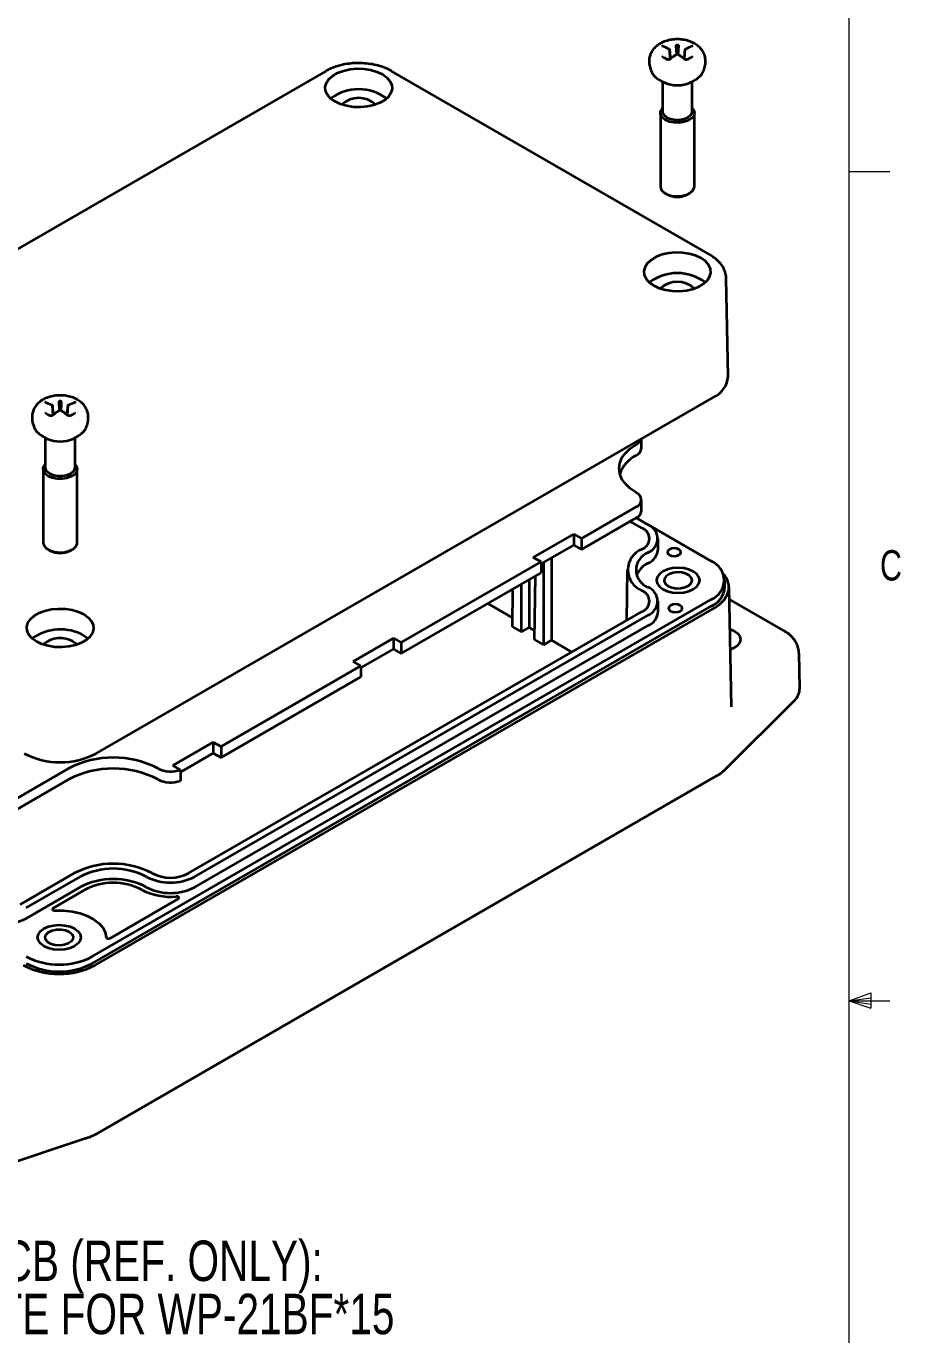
# Model space of a CAD drawing. Header units: inches. Extents: x 0.4 to 16.6, y 0.2 to 10.8.
# Drawn here: x 13.834 to 16.536, y 4.48 to 8.524 of the extents above; entities that cross this region are included whole.
import ezdxf

# ---------------------------------------------------------------- set-up
doc = ezdxf.new("R2010")
doc.units = ezdxf.units.IN
doc.header["$MEASUREMENT"] = 0
doc.layers.add('SLD-0', color=7, linetype='Continuous')
doc.styles.add('SLDTEXTSTYLE1', font='TXT', dxfattribs={"width": 0.75})

# ---------------------------------------------------------------- blocks, each defined once
blk = doc.blocks.new('SW_NOTE_7')
at = {"layer": 'SLD-0', "color": 0, "char_height": 0.125, "attachment_point": 1, "style": 'SLDTEXTSTYLE1'}
for s, insert in [('WP-21BF*15-PCB (REF. ONLY):', (0.0211, 0.0914)), ('PCB TEMPLATE FOR WP-21BF*15', (0.068, -0.073))]:
    blk.add_mtext(s, dxfattribs=dict(at, insert=insert))

msp = doc.modelspace()

# ---------------------------------------------------------------- linework, layer by layer
at = {"color": 7, "linetype": 'Continuous', "lineweight": 18}
for p, q in [((16.3763, 0.3921), (16.3763, 10.6421)), ((16.3763, 8.0753), (16.5013, 8.0753)), ((16.3763, 5.5128), (16.4434, 5.5368)), ((16.3763, 5.5128), (16.4434, 5.5218)), ((16.3763, 5.5128), (16.5013, 5.5128)), ((16.3763, 5.5128), (16.4434, 5.4902)), ((16.3763, 5.5128), (16.4434, 5.5025)), ((16.4434, 5.5368), (16.4434, 5.4902))]:
    msp.add_line(p, q, dxfattribs=at)
at = {"color": 7, "linetype": 'Continuous', "lineweight": 35}
for p, q in [((15.8212, 8.4533), (15.8207, 8.4536)), ((15.8407, 8.4631), (15.8425, 8.4378)), ((15.8697, 8.4536), (15.8692, 8.4533)), ((15.8216, 8.4468), (15.8234, 8.4238)), ((15.8417, 8.4375), (15.8412, 8.4372)), ((15.8492, 8.4372), (15.8487, 8.4375)), ((15.8688, 8.452), (15.8668, 8.4239)), ((14.7595, 8.3857), (12.8532, 7.2851)), ((15.9466, 7.8174), (14.9623, 8.3857)), ((15.7993, 8.3528), (15.7993, 8.2614)), ((15.8911, 8.2614), (15.8911, 8.3528)), ((15.7927, 8.256), (15.7927, 8.0289)), ((15.8977, 8.0289), (15.8977, 8.256)), ((15.8081, 8.0074), (15.8127, 8.0048)), ((15.8777, 8.0048), (15.8823, 8.0074)), ((16.0019, 7.4423), (15.9964, 7.7447)), ((13.9343, 7.3625), (13.9362, 7.3373)), ((14.0496, 6.2769), (15.956, 7.3774)), ((13.9149, 7.3528), (13.9144, 7.3531)), ((13.9152, 7.3463), (13.917, 7.3233)), ((13.9354, 7.337), (13.9349, 7.3367)), ((13.9428, 7.3367), (13.9423, 7.337)), ((13.9625, 7.3515), (13.9605, 7.3234)), ((13.9633, 7.3531), (13.9628, 7.3528)), ((13.8929, 7.2523), (13.8929, 7.1609)), ((13.9848, 7.1609), (13.9848, 7.2523)), ((15.7344, 7.2201), (15.7344, 7.2495)), ((13.8864, 7.1555), (13.8864, 6.9283)), ((13.9913, 6.9283), (13.9913, 7.1555)), ((15.5491, 6.941), (15.7185, 7.0387)), ((15.7344, 7.0269), (15.7344, 7.0609)), ((15.5491, 6.907), (15.7185, 7.0047)), ((15.7547, 6.9837), (15.7183, 7.0047)), ((15.7363, 6.9731), (15.7, 6.994)), ((15.9496, 6.8709), (15.7608, 6.9799)), ((15.4003, 6.8828), (15.5251, 6.9549)), ((15.4244, 6.8627), (15.5251, 6.9209)), ((15.5251, 6.9549), (15.5491, 6.941)), ((15.5251, 6.9549), (15.5251, 6.9209)), ((15.5251, 6.9209), (15.5491, 6.907)), ((15.5491, 6.941), (15.5491, 6.907)), ((15.7859, 6.9089), (15.7855, 6.9411)), ((13.9017, 6.9069), (13.9064, 6.9042)), ((13.9713, 6.9042), (13.976, 6.9069)), ((15.4244, 6.869), (15.4003, 6.8828)), ((15.4564, 6.8812), (15.4564, 6.6265)), ((14.9924, 6.6196), (15.4244, 6.869)), ((14.9924, 6.5856), (15.4244, 6.8349)), ((15.4244, 6.869), (15.4244, 6.8349)), ((15.4324, 6.6126), (15.4324, 6.8673)), ((15.6902, 6.8446), (15.6885, 6.6875)), ((15.3635, 6.6524), (15.3635, 6.7998)), ((15.3876, 6.8137), (15.3876, 6.6662)), ((15.4044, 6.6288), (15.4074, 6.8251)), ((15.9919, 6.7905), (15.9919, 6.8119)), ((15.3356, 6.6685), (15.3373, 6.7847)), ((16.0129, 6.4209), (16.005, 6.7916)), ((14.038, 5.6495), (15.9496, 6.753)), ((14.038, 5.628), (15.9496, 6.7316)), ((14.0473, 5.6227), (15.9589, 6.7262)), ((14.3357, 5.9065), (15.7363, 6.7151)), ((15.2599, 6.74), (15.336, 6.696)), ((15.7859, 6.7157), (15.7855, 6.7478)), ((16.1752, 6.6555), (16.0058, 6.7533)), ((14.3541, 5.8959), (15.7547, 6.7045)), ((14.0119, 6.6416), (14.0253, 6.6321)), ((14.3543, 5.8636), (15.7549, 6.6722)), ((14.8436, 6.5614), (14.9684, 6.6335)), ((14.9684, 6.6335), (14.9924, 6.6196)), ((14.9684, 6.6335), (14.9684, 6.5995)), ((15.3356, 6.6685), (15.3635, 6.6524)), ((15.3635, 6.6524), (15.3876, 6.6662)), ((15.3876, 6.6662), (15.4048, 6.6563)), ((14.8676, 6.5413), (14.9684, 6.5995)), ((14.9684, 6.5995), (14.9924, 6.5856)), ((14.9924, 6.6196), (14.9924, 6.5856)), ((15.4324, 6.6126), (15.4044, 6.6288)), ((15.4324, 6.6126), (15.4564, 6.6265)), ((15.4564, 6.6265), (15.5196, 6.59)), ((14.8676, 6.5476), (14.8436, 6.5614)), ((16.2234, 6.4786), (16.2211, 6.5863)), ((14.4357, 6.2982), (14.8676, 6.5476)), ((14.4357, 6.2642), (14.8676, 6.5135)), ((14.8676, 6.5476), (14.8676, 6.5135)), ((15.9934, 6.2274), (16.2058, 6.4398)), ((14.2869, 6.2401), (14.4116, 6.3121)), ((14.4116, 6.3121), (14.4357, 6.2982)), ((14.4116, 6.3121), (14.4116, 6.2781)), ((14.3103, 6.2195), (14.4116, 6.2781)), ((14.4116, 6.2781), (14.4357, 6.2642)), ((14.4357, 6.2982), (14.4357, 6.2642)), ((13.7974, 6.1339), (13.9643, 6.2302)), ((14.3103, 6.2265), (14.2869, 6.2401)), ((13.7974, 6.0998), (13.9643, 6.1962)), ((14.055, 5.1038), (15.9666, 6.2073)), ((14.3103, 6.2265), (14.3103, 6.1925)), ((13.8153, 5.8102), (13.9821, 5.9065)), ((13.8336, 5.7996), (14.0005, 5.8959)), ((13.8339, 5.7673), (14.0007, 5.8636)), ((14.0147, 5.8555), (13.9172, 5.7992)), ((14.0938, 5.7064), (14.3033, 5.8273)), ((14.0201, 5.0883), (13.6523, 4.9657))]:
    msp.add_line(p, q, dxfattribs=at)
at = {"color": 7, "linetype": 'Continuous', "lineweight": 35, "flags": 128}
for points in [[(15.8004, 8.4292), (15.8002, 8.4295), (15.8, 8.4297)], [(15.89, 8.4292), (15.8902, 8.4295), (15.8905, 8.4297)], [(14.7878, 8.2913), (14.7743, 8.301), (14.7644, 8.3121), (14.7589, 8.3242), (14.7577, 8.3366), (14.7611, 8.3489), (14.7688, 8.3606), (14.7806, 8.371), (14.7959, 8.3799), (14.814, 8.3866), (14.8342, 8.3911), (14.8555, 8.3931), (14.8771, 8.3924), (14.8979, 8.3892), (14.9172, 8.3835), (14.934, 8.3757), (14.9476, 8.366), (14.9574, 8.3549), (14.963, 8.3428), (14.9641, 8.3304), (14.9607, 8.3181), (14.953, 8.3064), (14.9412, 8.296), (14.9259, 8.2871), (14.9078, 8.2803), (14.8877, 8.2759), (14.8663, 8.2739), (14.8448, 8.2746), (14.8239, 8.2778), (14.8046, 8.2835), (14.7878, 8.2913)], [(15.8081, 8.2346), (15.7988, 8.2419), (15.7936, 8.2504), (15.793, 8.2594), (15.7971, 8.2681), (15.7993, 8.2707)], [(15.7993, 8.2614), (15.7998, 8.2572), (15.8043, 8.2494), (15.8127, 8.2426), (15.8244, 8.2378), (15.838, 8.2352), (15.8524, 8.2352), (15.8661, 8.2378), (15.8777, 8.2426), (15.8861, 8.2494), (15.8906, 8.2572), (15.8911, 8.2614)], [(15.8911, 8.2707), (15.8948, 8.266), (15.8977, 8.2572), (15.8959, 8.2482), (15.8897, 8.2399), (15.8794, 8.2331), (15.8662, 8.2283), (15.8511, 8.2259), (15.8354, 8.2263), (15.8207, 8.2292), (15.8081, 8.2346)], [(15.7927, 8.0289), (15.7928, 8.0277), (15.7957, 8.0188), (15.803, 8.0109), (15.814, 8.0045), (15.8279, 8.0003), (15.8432, 7.9986), (15.8588, 7.9996), (15.8731, 8.0032), (15.885, 8.0091), (15.8933, 8.0167), (15.8974, 8.0255), (15.8977, 8.0289)], [(15.7721, 7.7231), (15.7889, 7.7152), (15.8082, 7.7096), (15.829, 7.7064), (15.8506, 7.7057), (15.872, 7.7077), (15.8921, 7.7121), (15.9102, 7.7189), (15.9255, 7.7277), (15.9373, 7.7382), (15.945, 7.7498), (15.9484, 7.7622), (15.9473, 7.7746), (15.9417, 7.7867), (15.9319, 7.7978), (15.9183, 7.8075), (15.9015, 7.8153), (15.8822, 7.821), (15.8614, 7.8242), (15.8398, 7.8248), (15.8185, 7.8229), (15.7983, 7.8184), (15.7802, 7.8116), (15.7649, 7.8028), (15.7531, 7.7924), (15.7454, 7.7807), (15.742, 7.7684), (15.7431, 7.7559), (15.7487, 7.7439), (15.7585, 7.7328), (15.7721, 7.7231)], [(13.8941, 7.3287), (13.8938, 7.329), (13.8936, 7.3291)], [(13.9836, 7.3287), (13.9839, 7.329), (13.9841, 7.3292)], [(15.7185, 7.083), (15.6999, 7.0956), (15.6849, 7.1097), (15.674, 7.1249), (15.6673, 7.141), (15.665, 7.1575), (15.6673, 7.174), (15.674, 7.19), (15.6849, 7.2053), (15.6999, 7.2194), (15.7185, 7.232)], [(13.9017, 7.1341), (13.8924, 7.1414), (13.8873, 7.1499), (13.8867, 7.1589), (13.8907, 7.1676), (13.8929, 7.1702)], [(13.8929, 7.1609), (13.8935, 7.1567), (13.8979, 7.1488), (13.9064, 7.1421), (13.918, 7.1372), (13.9317, 7.1347), (13.946, 7.1347), (13.9597, 7.1372), (13.9713, 7.1421), (13.9798, 7.1488), (13.9842, 7.1567), (13.9848, 7.1609)], [(13.9848, 7.1702), (13.9884, 7.1655), (13.9913, 7.1566), (13.9896, 7.1477), (13.9833, 7.1394), (13.9731, 7.1325), (13.9598, 7.1277), (13.9447, 7.1254), (13.9291, 7.1257), (13.9143, 7.1287), (13.9017, 7.1341)], [(13.8864, 6.9283), (13.8864, 6.9272), (13.8893, 6.9183), (13.8966, 6.9103), (13.9077, 6.904), (13.9215, 6.8997), (13.9369, 6.8981), (13.9524, 6.8991), (13.9668, 6.9027), (13.9786, 6.9086), (13.987, 6.9162), (13.991, 6.9249), (13.9913, 6.9283)], [(15.8205, 6.8902), (15.8273, 6.8876), (15.8353, 6.8867), (15.8434, 6.8876), (15.8502, 6.8902), (15.8547, 6.8942), (15.8563, 6.8988), (15.8547, 6.9034), (15.8502, 6.9074), (15.8434, 6.91), (15.8353, 6.9109), (15.8273, 6.91), (15.8205, 6.9074), (15.8159, 6.9034), (15.8143, 6.8988), (15.8159, 6.8942), (15.8205, 6.8902)], [(15.8004, 6.7847), (15.8142, 6.7786), (15.8302, 6.7748), (15.8475, 6.7734), (15.8648, 6.7748), (15.8808, 6.7786), (15.8946, 6.7847), (15.9052, 6.7927), (15.9119, 6.802), (15.9142, 6.8119), (15.9119, 6.8219), (15.9052, 6.8312), (15.8946, 6.8391), (15.8808, 6.8453), (15.8648, 6.8491), (15.8475, 6.8504), (15.8302, 6.8491), (15.8142, 6.8453), (15.8004, 6.8391), (15.7898, 6.8312), (15.7831, 6.8219), (15.7808, 6.8119), (15.7831, 6.802), (15.7898, 6.7927), (15.8004, 6.7847)], [(15.8004, 6.7847), (15.8142, 6.7786), (15.8302, 6.7748), (15.8475, 6.7734), (15.8648, 6.7748), (15.8808, 6.7786), (15.8946, 6.7847), (15.9052, 6.7927), (15.9119, 6.802), (15.9142, 6.8119), (15.9119, 6.8219), (15.9052, 6.8312), (15.8946, 6.8391), (15.8808, 6.8453), (15.8648, 6.8491), (15.8475, 6.8504), (15.8302, 6.8491), (15.8142, 6.8453), (15.8004, 6.8391), (15.7898, 6.8312), (15.7831, 6.8219), (15.7808, 6.8119), (15.7831, 6.802), (15.7898, 6.7927), (15.8004, 6.7847)], [(15.8169, 6.7942), (15.8285, 6.7895), (15.8421, 6.7871), (15.8564, 6.7875), (15.8697, 6.7904), (15.8805, 6.7958), (15.8878, 6.8028), (15.8908, 6.8109), (15.889, 6.8191), (15.8827, 6.8265), (15.8727, 6.8323), (15.8599, 6.8359), (15.8457, 6.8369), (15.8318, 6.8352), (15.8195, 6.831), (15.8103, 6.8247), (15.8051, 6.8171), (15.8045, 6.8088), (15.8086, 6.8009), (15.8169, 6.7942)], [(15.9589, 6.7262), (15.9765, 6.7384), (15.9902, 6.7521), (15.9996, 6.767), (16.0044, 6.7826), (16.0044, 6.7984), (15.9996, 6.814), (15.9902, 6.8289), (15.9876, 6.832)], [(14.0119, 6.7069), (14.0255, 6.6972), (14.0353, 6.6861), (14.0409, 6.6741), (14.042, 6.6616), (14.0387, 6.6493), (14.0309, 6.6377), (14.0192, 6.6272), (14.0039, 6.6184), (13.9858, 6.6116), (13.9656, 6.6071), (13.9443, 6.6052), (13.9227, 6.6058), (13.9018, 6.6091), (13.8826, 6.6147), (13.8658, 6.6226), (13.8522, 6.6323), (13.8424, 6.6434), (13.8368, 6.6554), (13.8357, 6.6679), (13.839, 6.6802), (13.8468, 6.6918), (13.8585, 6.7023), (13.8738, 6.7111), (13.8919, 6.7179), (13.9121, 6.7224), (13.9334, 6.7243), (13.955, 6.7237), (13.9759, 6.7204), (13.9951, 6.7148), (14.0119, 6.7069)], [(15.8244, 6.7171), (15.8312, 6.7145), (15.8392, 6.7135), (15.8473, 6.7145), (15.8541, 6.7171), (15.8586, 6.721), (15.8602, 6.7257), (15.8586, 6.7303), (15.8541, 6.7342), (15.8473, 6.7369), (15.8392, 6.7378), (15.8312, 6.7369), (15.8244, 6.7342), (15.8198, 6.7303), (15.8182, 6.7257), (15.8198, 6.721), (15.8244, 6.7171)], [(16.0078, 6.6613), (16.0081, 6.6612), (16.0217, 6.6552)], [(16.0217, 6.6552), (16.032, 6.6474), (16.0383, 6.6382), (16.04, 6.6284), (16.0371, 6.6187), (16.0298, 6.6098), (16.0186, 6.6024), (16.0091, 6.5984)], [(13.9794, 6.6228), (13.9892, 6.6153), (13.991, 6.6132)], [(14.3033, 5.8273), (14.3047, 5.8284), (14.3055, 5.8298), (14.3055, 5.8312), (14.3048, 5.8325), (14.3034, 5.8337), (14.3014, 5.8345), (14.2991, 5.835), (14.2967, 5.835)], [(13.9172, 5.7992), (13.9158, 5.7981), (13.915, 5.7968), (13.915, 5.7954), (13.9156, 5.7941), (13.917, 5.793), (13.9188, 5.7921), (13.9211, 5.7916), (13.9234, 5.7915)], [(13.9234, 5.7915), (13.9498, 5.7914), (13.9757, 5.7886), (14.0003, 5.7831), (14.0227, 5.7751), (14.0422, 5.7649), (14.0582, 5.7528), (14.0702, 5.7392), (14.0776, 5.7247), (14.0804, 5.7095)], [(13.983, 5.7356), (13.9936, 5.7276), (14.0003, 5.7183), (14.0026, 5.7084), (14.0003, 5.6984), (13.9936, 5.6891), (13.983, 5.6812), (13.9692, 5.6751), (13.9532, 5.6712), (13.9359, 5.6699), (13.9186, 5.6712), (13.9026, 5.6751), (13.8888, 5.6812), (13.8782, 5.6891), (13.8715, 5.6984), (13.8692, 5.7084), (13.8715, 5.7183), (13.8782, 5.7276), (13.8888, 5.7356), (13.9026, 5.7417), (13.9186, 5.7456), (13.9359, 5.7469), (13.9532, 5.7456), (13.9692, 5.7417), (13.983, 5.7356)], [(13.983, 5.7356), (13.9936, 5.7276), (14.0003, 5.7183), (14.0026, 5.7084), (14.0003, 5.6984), (13.9936, 5.6891), (13.983, 5.6812), (13.9692, 5.6751), (13.9532, 5.6712), (13.9359, 5.6699), (13.9186, 5.6712), (13.9026, 5.6751), (13.8888, 5.6812), (13.8782, 5.6891), (13.8715, 5.6984), (13.8692, 5.7084), (13.8715, 5.7183), (13.8782, 5.7276), (13.8888, 5.7356), (13.9026, 5.7417), (13.9186, 5.7456), (13.9359, 5.7469), (13.9532, 5.7456), (13.9692, 5.7417), (13.983, 5.7356)], [(13.9665, 5.7261), (13.9748, 5.7194), (13.9789, 5.7115), (13.9783, 5.7033), (13.9731, 5.6956), (13.9639, 5.6893), (13.9516, 5.6851), (13.9377, 5.6834), (13.9235, 5.6844), (13.9107, 5.688), (13.9007, 5.6939), (13.8944, 5.7012), (13.8926, 5.7094), (13.8956, 5.7175), (13.9029, 5.7245), (13.9137, 5.7299), (13.927, 5.7329), (13.9413, 5.7332), (13.9549, 5.7308), (13.9665, 5.7261)], [(14.0804, 5.7095), (14.0808, 5.7082), (14.0818, 5.707), (14.0833, 5.706), (14.0853, 5.7054), (14.0875, 5.7051), (14.0898, 5.7051), (14.092, 5.7056), (14.0938, 5.7064)]]:
    msp.add_lwpolyline(points, dxfattribs=at)
at = {"color": 7, "linetype": 'Continuous', "lineweight": 35}
for centre, radius, start, end in [((15.7988, 8.4612), 0.00196, 74.8688, 127.9358), ((15.82, 8.4521), 0.00168, 65.686, 125.6182), ((15.829, 8.4521), 0.0081, 178.0813, 181.9187), ((15.8452, 8.4241), 0.0421, 89.3605, 90.6395), ((15.8614, 8.4521), 0.0081, 358.0813, 1.9187), ((15.8704, 8.4521), 0.00168, 54.3818, 114.314), ((15.8916, 8.4612), 0.00196, 52.0615, 105.1927), ((15.8207, 8.4206), 0.00164, 45.9461, 114.3544), ((15.8419, 8.4357), 0.00168, 54.3818, 114.314), ((15.8452, 8.4802), 0.0421, 269.3605, 270.6395), ((15.8485, 8.4357), 0.00168, 65.686, 125.6182), ((15.8697, 8.4206), 0.00166, 66.4242, 133.8918), ((15.8452, 8.4439), 0.102, 223.7021, 316.3214), ((14.8609, 8.1835), 0.1458, 53.6128, 126.3872), ((14.8609, 8.2269), 0.0758, 46.5719, 133.4281), ((15.8452, 8.0651), 0.0685, 241.7128, 298.2872), ((15.8452, 7.6153), 0.1458, 53.6128, 126.3872), ((15.8452, 7.6585), 0.076, 46.6881, 133.3119), ((15.9257, 7.4475), 0.0764, 293.3786, 356.1031), ((13.8925, 7.3607), 0.00196, 74.8688, 127.9358), ((13.9388, 7.3235), 0.0421, 89.3605, 90.6395), ((13.9852, 7.3607), 0.00196, 52.0615, 105.1927), ((13.9137, 7.3516), 0.00168, 65.686, 125.6182), ((13.9143, 7.3201), 0.00164, 45.9461, 114.3544), ((13.9226, 7.3516), 0.0081, 178.0813, 181.9187), ((13.9356, 7.3352), 0.00168, 54.3818, 114.314), ((13.9388, 7.3797), 0.0421, 269.3605, 270.6395), ((13.9421, 7.3352), 0.00168, 65.686, 125.6182), ((13.9634, 7.3201), 0.00166, 66.4242, 133.8918), ((13.9551, 7.3516), 0.0081, 358.0813, 1.9187), ((13.964, 7.3516), 0.00168, 54.3818, 114.314), ((13.9388, 7.3434), 0.102, 223.7021, 316.3214), ((15.7057, 7.2585), 0.0295, 295.5973, 341.2732), ((15.7072, 7.2228), 0.0273, 294.3747, 354.3052), ((15.7645, 7.1056), 0.1032, 116.5155, 160.2603), ((15.7101, 7.0609), 0.0237, 290.7834, 69.2166), ((15.7072, 7.0296), 0.0273, 294.3747, 354.3052), ((15.724, 6.9407), 0.0347, 290.7834, 69.2166), ((15.7383, 6.9407), 0.046, 290.7834, 69.2166), ((13.9388, 6.9646), 0.0685, 241.7128, 298.2872), ((15.7613, 6.8441), 0.0689, 111.3126, 248.6874), ((15.775, 6.8441), 0.0573, 110.7834, 249.2166), ((15.7354, 6.912), 0.0506, 292.6866, 356.4676), ((15.7897, 6.7971), 0.0766, 116.9967, 156.617), ((15.9266, 6.8119), 0.0633, 291.3126, 68.6874), ((15.724, 6.7475), 0.0347, 290.7834, 69.2166), ((15.7383, 6.7475), 0.046, 290.7834, 69.2166), ((15.9214, 6.7964), 0.0707, 293.4621, 355.2177), ((15.7354, 6.7188), 0.0506, 292.6866, 356.4676), ((13.9398, 6.5093), 0.1507, 61.3872, 125.4423), ((13.9398, 6.5526), 0.0806, 60.6276, 131.1977), ((16.1707, 6.4791), 0.0527, 311.7853, 359.5008), ((13.9388, 6.4895), 0.2398, 242.4805, 297.5195), ((14.1028, 5.9655), 0.2988, 62.391, 117.609), ((14.1028, 5.9314), 0.2988, 62.391, 117.609), ((14.2798, 6.3057), 0.0848, 242.9172, 291.0182), ((14.2798, 6.2717), 0.0848, 242.9172, 291.0182), ((15.9032, 6.3195), 0.1289, 299.4867, 314.4242), ((14.1028, 5.675), 0.2611, 62.4805, 117.5195), ((14.1028, 5.6996), 0.2213, 62.4805, 117.5195), ((14.2796, 6.0149), 0.122, 242.6097, 297.3903), ((14.1028, 5.6678), 0.2208, 62.4805, 117.5195), ((14.1028, 5.6856), 0.1914, 62.6097, 117.3903), ((14.2796, 6.0397), 0.1619, 242.6097, 297.3903), ((14.2781, 6.0221), 0.188, 242.3515, 275.6827), ((14.2796, 6.0079), 0.1625, 242.6097, 297.3903), ((13.7591, 5.9115), 0.1625, 242.6097, 297.3903), ((13.9359, 5.8364), 0.241, 242.4805, 297.5195), ((13.9359, 5.8454), 0.2209, 242.4805, 297.5195), ((13.9359, 5.8239), 0.2209, 242.4805, 297.5195), ((13.961, 5.269), 0.1901, 288.1325, 299.6512)]:
    msp.add_arc(centre, radius, start, end, dxfattribs=at)
for points, knots in [([(15.8986, 8.4706), (15.8954, 8.4723), (15.8873, 8.4766), (15.8725, 8.4812), (15.8545, 8.484), (15.8359, 8.484), (15.8175, 8.4812), (15.8004, 8.4755), (15.7858, 8.4674), (15.7741, 8.4573), (15.7653, 8.4455), (15.76, 8.4325), (15.7577, 8.4225), (15.7583, 8.4173), (15.7584, 8.4167)], [0, 0, 0, 0, 0.060909, 0.158322, 0.256639, 0.355471, 0.455769, 0.558887, 0.65364, 0.74297, 0.827344, 0.908935, 0.989475, 1, 1, 1, 1]), ([(15.8191, 8.4535), (15.8126, 8.4568), (15.8053, 8.4605), (15.7984, 8.4626), (15.7976, 8.4628)], [0, 0, 0, 0, 0.895097, 1, 1, 1, 1]), ([(15.7993, 8.4631), (15.7993, 8.4632), (15.7991, 8.4632), (15.7991, 8.4632), (15.7991, 8.4632)], [0, 0, 0, 0, 0.196044, 1, 1, 1, 1]), ([(15.8216, 8.452), (15.8215, 8.4523), (15.8215, 8.4528), (15.8213, 8.4532), (15.8212, 8.4534), (15.821, 8.4533), (15.8209, 8.4528), (15.8209, 8.4525), (15.8209, 8.4524)], [0, 0, 0, 0, 0.158671, 0.317217, 0.479382, 0.661765, 0.936687, 1, 1, 1, 1]), ([(15.8447, 8.4662), (15.8442, 8.4661), (15.8432, 8.466), (15.8419, 8.4654), (15.8411, 8.4647), (15.8407, 8.4638), (15.8407, 8.4633), (15.8407, 8.4631)], [0, 0, 0, 0, 0.284639, 0.502156, 0.683938, 0.866579, 1, 1, 1, 1]), ([(15.8497, 8.4631), (15.8497, 8.4633), (15.8497, 8.4639), (15.8493, 8.4647), (15.8486, 8.4653), (15.8475, 8.4659), (15.8465, 8.4661), (15.8458, 8.4662), (15.8457, 8.4662)], [0, 0, 0, 0, 0.158671, 0.317217, 0.479382, 0.661765, 0.936687, 1, 1, 1, 1]), ([(15.8479, 8.4378), (15.8481, 8.4403), (15.8487, 8.4487), (15.8493, 8.4571), (15.8497, 8.4631)], [0, 0, 0, 0, 0.297648, 1, 1, 1, 1]), ([(15.8695, 8.4524), (15.8695, 8.4527), (15.8694, 8.4532), (15.8692, 8.4534), (15.8691, 8.4532), (15.8689, 8.4527), (15.8689, 8.4522), (15.8688, 8.452)], [0, 0, 0, 0, 0.284639, 0.502156, 0.683938, 0.866579, 1, 1, 1, 1]), ([(15.8928, 8.4628), (15.8921, 8.4626), (15.8851, 8.4605), (15.8778, 8.4568), (15.8714, 8.4535)], [0, 0, 0, 0, 0.104903, 1, 1, 1, 1]), ([(15.8913, 8.4632), (15.8913, 8.4632), (15.8913, 8.4632), (15.8911, 8.4632), (15.8911, 8.4631)], [0, 0, 0, 0, 0.581449, 1, 1, 1, 1]), ([(15.9317, 8.4173), (15.9318, 8.4203), (15.9319, 8.428), (15.9279, 8.4398), (15.9208, 8.452), (15.911, 8.4625), (15.9028, 8.4679), (15.8986, 8.4706)], [0, 0, 0, 0, 0.132493, 0.348026, 0.558483, 0.772627, 1, 1, 1, 1]), ([(15.7587, 8.417), (15.7586, 8.4142), (15.7583, 8.4057), (15.7619, 8.3923), (15.7666, 8.3803), (15.7709, 8.3746), (15.772, 8.3733)], [0, 0, 0, 0, 0.180587, 0.543886, 0.888835, 1, 1, 1, 1]), ([(15.8, 8.4297), (15.7999, 8.4297), (15.7997, 8.4298), (15.7997, 8.4298), (15.7998, 8.4298)], [0, 0, 0, 0, 0.332118, 1, 1, 1, 1]), ([(15.82, 8.4222), (15.8199, 8.4221), (15.8196, 8.4218), (15.8187, 8.4213), (15.8174, 8.4209), (15.8161, 8.4208), (15.8151, 8.421), (15.8147, 8.4212), (15.8145, 8.4213)], [0, 0, 0, 0, 0.075817, 0.268011, 0.464373, 0.656655, 0.838072, 1, 1, 1, 1]), ([(15.8199, 8.421), (15.8206, 8.4216), (15.8273, 8.4274), (15.8343, 8.4318), (15.8405, 8.4357)], [0, 0, 0, 0, 0.104555, 1, 1, 1, 1]), ([(15.821, 8.4513), (15.821, 8.4511), (15.821, 8.4507), (15.8212, 8.4497), (15.8214, 8.4485), (15.8215, 8.4475), (15.8215, 8.447), (15.8216, 8.4468)], [0, 0, 0, 0, 0.182538, 0.431101, 0.638827, 0.847536, 1, 1, 1, 1]), ([(15.8236, 8.4239), (15.8233, 8.4274), (15.8226, 8.4368), (15.822, 8.4461), (15.8216, 8.452)], [0, 0, 0, 0, 0.36817, 1, 1, 1, 1]), ([(15.8429, 8.437), (15.8366, 8.433), (15.8295, 8.4284), (15.8226, 8.4224), (15.8218, 8.4218)], [0, 0, 0, 0, 0.895097, 1, 1, 1, 1]), ([(15.8417, 8.4375), (15.8418, 8.4375), (15.842, 8.4377), (15.8429, 8.438), (15.8439, 8.4381), (15.8446, 8.4381), (15.8447, 8.4381)], [0, 0, 0, 0, 0.047227, 0.381004, 0.884132, 1, 1, 1, 1]), ([(15.8457, 8.4381), (15.8462, 8.4381), (15.8472, 8.438), (15.8483, 8.4378), (15.8486, 8.4375), (15.8487, 8.4375)], [0, 0, 0, 0, 0.521538, 0.92009, 1, 1, 1, 1]), ([(15.8686, 8.4218), (15.8679, 8.4224), (15.8609, 8.4284), (15.8539, 8.433), (15.8475, 8.437)], [0, 0, 0, 0, 0.104903, 1, 1, 1, 1]), ([(15.8499, 8.4357), (15.8561, 8.4318), (15.8631, 8.4274), (15.8699, 8.4216), (15.8706, 8.421)], [0, 0, 0, 0, 0.895445, 1, 1, 1, 1]), ([(15.867, 8.4238), (15.8672, 8.426), (15.8679, 8.4337), (15.8684, 8.4414), (15.8688, 8.4468)], [0, 0, 0, 0, 0.293555, 1, 1, 1, 1]), ([(15.8688, 8.4468), (15.8689, 8.4471), (15.8689, 8.4476), (15.8691, 8.4485), (15.8692, 8.4495), (15.8694, 8.4506), (15.8695, 8.4514), (15.8695, 8.4518), (15.8695, 8.4519)], [0, 0, 0, 0, 0.158671, 0.317217, 0.479382, 0.661765, 0.936687, 1, 1, 1, 1]), ([(15.8759, 8.4213), (15.8759, 8.4213), (15.8757, 8.4211), (15.8749, 8.4209), (15.8738, 8.4208), (15.8726, 8.421), (15.8714, 8.4214), (15.8706, 8.4219), (15.8704, 8.4221), (15.8704, 8.4222)], [0, 0, 0, 0, 0.073351, 0.236753, 0.412966, 0.595748, 0.785842, 0.982254, 1, 1, 1, 1]), ([(15.8906, 8.4298), (15.8907, 8.4298), (15.8907, 8.4298), (15.8905, 8.4297), (15.8904, 8.4297)], [0, 0, 0, 0, 0.6892343, 1, 1, 1, 1]), ([(15.9185, 8.3734), (15.9194, 8.3746), (15.9237, 8.38), (15.9283, 8.3917), (15.9321, 8.4054), (15.9318, 8.414), (15.9317, 8.4171)], [0, 0, 0, 0, 0.09523, 0.447298, 0.800668, 1, 1, 1, 1]), ([(14.9623, 8.3857), (14.9589, 8.3875), (14.9493, 8.3928), (14.9316, 8.3997), (14.9092, 8.4058), (14.8855, 8.4094), (14.8613, 8.4107), (14.8371, 8.4095), (14.8134, 8.4059), (14.7909, 8.4), (14.7729, 8.393), (14.7631, 8.3876), (14.7595, 8.3857)], [0, 0, 0, 0, 0.059813, 0.16994, 0.279708, 0.389067, 0.498134, 0.607187, 0.716509, 0.8264, 0.937214, 1, 1, 1, 1]), ([(15.9961, 7.745), (15.9962, 7.7461), (15.9966, 7.7526), (15.9936, 7.7644), (15.9872, 7.7795), (15.9771, 7.7935), (15.9638, 7.8065), (15.9525, 7.8137), (15.9466, 7.8174)], [0, 0, 0, 0, 0.037016, 0.221543, 0.405292, 0.593363, 0.789194, 1, 1, 1, 1]), ([(13.9922, 7.3701), (13.9891, 7.3717), (13.9809, 7.3761), (13.9661, 7.3807), (13.9482, 7.3835), (13.9296, 7.3835), (13.9111, 7.3807), (13.8941, 7.375), (13.8794, 7.3669), (13.8677, 7.3568), (13.8589, 7.345), (13.8536, 7.3319), (13.8514, 7.322), (13.852, 7.3168), (13.8521, 7.3162)], [0, 0, 0, 0, 0.060909, 0.158322, 0.256639, 0.355471, 0.455769, 0.558887, 0.65364, 0.74297, 0.827344, 0.908935, 0.989475, 1, 1, 1, 1]), ([(13.9127, 7.3529), (13.9062, 7.3563), (13.899, 7.36), (13.892, 7.3621), (13.8913, 7.3623)], [0, 0, 0, 0, 0.895097, 1, 1, 1, 1]), ([(13.893, 7.3626), (13.8929, 7.3626), (13.8927, 7.3627), (13.8927, 7.3627), (13.8927, 7.3627)], [0, 0, 0, 0, 0.196044, 1, 1, 1, 1]), ([(13.9384, 7.3656), (13.9378, 7.3656), (13.9368, 7.3655), (13.9356, 7.3649), (13.9348, 7.3641), (13.9343, 7.3633), (13.9343, 7.3628), (13.9343, 7.3625)], [0, 0, 0, 0, 0.284639, 0.502156, 0.683938, 0.866579, 1, 1, 1, 1]), ([(13.9434, 7.3625), (13.9434, 7.3628), (13.9433, 7.3634), (13.9429, 7.3641), (13.9422, 7.3648), (13.9411, 7.3654), (13.9401, 7.3656), (13.9394, 7.3656), (13.9393, 7.3656)], [0, 0, 0, 0, 0.158671, 0.317217, 0.479382, 0.661765, 0.936687, 1, 1, 1, 1]), ([(13.9415, 7.3373), (13.9417, 7.3398), (13.9424, 7.3482), (13.943, 7.3566), (13.9434, 7.3625)], [0, 0, 0, 0, 0.297648, 1, 1, 1, 1]), ([(13.9864, 7.3623), (13.9857, 7.3621), (13.9787, 7.36), (13.9715, 7.3563), (13.965, 7.3529)], [0, 0, 0, 0, 0.104903, 1, 1, 1, 1]), ([(13.9849, 7.3627), (13.985, 7.3627), (13.985, 7.3627), (13.9848, 7.3626), (13.9847, 7.3626)], [0, 0, 0, 0, 0.581449, 1, 1, 1, 1]), ([(14.0254, 7.3168), (14.0254, 7.3198), (14.0255, 7.3274), (14.0215, 7.3393), (14.0144, 7.3514), (14.0047, 7.362), (13.9964, 7.3673), (13.9922, 7.3701)], [0, 0, 0, 0, 0.132493, 0.348026, 0.558483, 0.772627, 1, 1, 1, 1]), ([(13.8936, 7.3292), (13.8936, 7.3292), (13.8934, 7.3293), (13.8934, 7.3293), (13.8934, 7.3293)], [0, 0, 0, 0, 0.332118, 1, 1, 1, 1]), ([(13.9136, 7.3216), (13.9135, 7.3216), (13.9132, 7.3213), (13.9123, 7.3208), (13.9111, 7.3204), (13.9098, 7.3203), (13.9087, 7.3205), (13.9083, 7.3207), (13.9081, 7.3208)], [0, 0, 0, 0, 0.075817, 0.268011, 0.464373, 0.656655, 0.838072, 1, 1, 1, 1]), ([(13.9135, 7.3205), (13.9142, 7.3211), (13.921, 7.3269), (13.9279, 7.3312), (13.9342, 7.3352)], [0, 0, 0, 0, 0.104555, 1, 1, 1, 1]), ([(13.9152, 7.3515), (13.9152, 7.3518), (13.9151, 7.3523), (13.915, 7.3527), (13.9148, 7.3529), (13.9147, 7.3528), (13.9146, 7.3523), (13.9146, 7.352), (13.9145, 7.3519)], [0, 0, 0, 0, 0.158671, 0.317217, 0.479382, 0.661765, 0.936687, 1, 1, 1, 1]), ([(13.9146, 7.3508), (13.9146, 7.3506), (13.9146, 7.3501), (13.9148, 7.3491), (13.915, 7.348), (13.9151, 7.347), (13.9152, 7.3465), (13.9152, 7.3463)], [0, 0, 0, 0, 0.182538, 0.431101, 0.638827, 0.847536, 1, 1, 1, 1]), ([(13.9172, 7.3234), (13.917, 7.3269), (13.9163, 7.3362), (13.9156, 7.3456), (13.9152, 7.3515)], [0, 0, 0, 0, 0.36817, 1, 1, 1, 1]), ([(13.9365, 7.3365), (13.9302, 7.3324), (13.9231, 7.3279), (13.9162, 7.3219), (13.9155, 7.3213)], [0, 0, 0, 0, 0.895097, 1, 1, 1, 1]), ([(13.9354, 7.337), (13.9354, 7.337), (13.9357, 7.3372), (13.9366, 7.3374), (13.9376, 7.3376), (13.9383, 7.3376), (13.9384, 7.3376)], [0, 0, 0, 0, 0.047227, 0.381004, 0.884132, 1, 1, 1, 1]), ([(13.9393, 7.3376), (13.9399, 7.3376), (13.9409, 7.3375), (13.9419, 7.3373), (13.9422, 7.337), (13.9423, 7.337)], [0, 0, 0, 0, 0.521538, 0.92009, 1, 1, 1, 1]), ([(13.9622, 7.3213), (13.9615, 7.3219), (13.9546, 7.3279), (13.9475, 7.3324), (13.9412, 7.3365)], [0, 0, 0, 0, 0.104903, 1, 1, 1, 1]), ([(13.9435, 7.3352), (13.9498, 7.3312), (13.9567, 7.3269), (13.9635, 7.3211), (13.9642, 7.3205)], [0, 0, 0, 0, 0.895445, 1, 1, 1, 1]), ([(13.9607, 7.3233), (13.9609, 7.3255), (13.9615, 7.3332), (13.9621, 7.3408), (13.9625, 7.3463)], [0, 0, 0, 0, 0.293555, 1, 1, 1, 1]), ([(13.9631, 7.3519), (13.9631, 7.3522), (13.9631, 7.3527), (13.9629, 7.3529), (13.9627, 7.3527), (13.9626, 7.3522), (13.9625, 7.3517), (13.9625, 7.3515)], [0, 0, 0, 0, 0.284639, 0.502156, 0.683938, 0.866579, 1, 1, 1, 1]), ([(13.9625, 7.3463), (13.9625, 7.3465), (13.9626, 7.3471), (13.9627, 7.348), (13.9629, 7.349), (13.963, 7.3501), (13.9631, 7.3509), (13.9631, 7.3513), (13.9631, 7.3513)], [0, 0, 0, 0, 0.158671, 0.317217, 0.479382, 0.661765, 0.936687, 1, 1, 1, 1]), ([(13.9696, 7.3208), (13.9695, 7.3207), (13.9693, 7.3206), (13.9686, 7.3204), (13.9675, 7.3203), (13.9662, 7.3205), (13.965, 7.3209), (13.9643, 7.3214), (13.9641, 7.3216), (13.964, 7.3216)], [0, 0, 0, 0, 0.073351, 0.236753, 0.412966, 0.595748, 0.785842, 0.982254, 1, 1, 1, 1]), ([(13.9843, 7.3293), (13.9843, 7.3293), (13.9844, 7.3293), (13.9841, 7.3292), (13.9841, 7.3292)], [0, 0, 0, 0, 0.6892343, 1, 1, 1, 1]), ([(13.8524, 7.3165), (13.8522, 7.3137), (13.8519, 7.3052), (13.8555, 7.2917), (13.8603, 7.2798), (13.8646, 7.2741), (13.8656, 7.2727)], [0, 0, 0, 0, 0.180587, 0.543886, 0.888835, 1, 1, 1, 1]), ([(14.0122, 7.2729), (14.0131, 7.274), (14.0173, 7.2795), (14.022, 7.2912), (14.0257, 7.3049), (14.0254, 7.3135), (14.0253, 7.3166)], [0, 0, 0, 0, 0.09523, 0.447298, 0.800668, 1, 1, 1, 1]), ([(16.2209, 6.5871), (16.2205, 6.5922), (16.2196, 6.6026), (16.2137, 6.6174), (16.2048, 6.6313), (16.1927, 6.6437), (16.1822, 6.6514), (16.1759, 6.6551), (16.1752, 6.6555)], [0, 0, 0, 0, 0.178591, 0.367347, 0.55782, 0.755635, 0.97087, 1, 1, 1, 1])]:
    msp.add_open_spline(points, degree=3, knots=knots, dxfattribs=at)
for points in [[(15.8004, 8.4292), (15.8028, 8.4279), (15.8075, 8.4253), (15.8124, 8.4223), (15.8148, 8.4209)], [(15.8756, 8.4209), (15.878, 8.4223), (15.8829, 8.4253), (15.8876, 8.4279), (15.89, 8.4292)], [(13.8941, 7.3287), (13.8964, 7.3274), (13.9011, 7.3247), (13.906, 7.3218), (13.9085, 7.3204)], [(13.9692, 7.3204), (13.9717, 7.3218), (13.9765, 7.3247), (13.9813, 7.3274), (13.9836, 7.3287)]]:
    msp.add_open_spline(points, degree=3, dxfattribs=at)

# ---------------------------------------------------------------- block references
at = {"layer": 'SLD-0'}
msp.add_blockref('SW_NOTE_7', (12.8831, 4.6802), dxfattribs=at)

# ---------------------------------------------------------------- texts
at = {"color": 7, "linetype": 'Continuous', "lineweight": 0, "insert": (16.4712, 6.9051), "char_height": 0.0937, "attachment_point": 1, "style": 'SLDTEXTSTYLE1'}
msp.add_mtext('C', dxfattribs=at)

doc.saveas('drawing.dxf')
